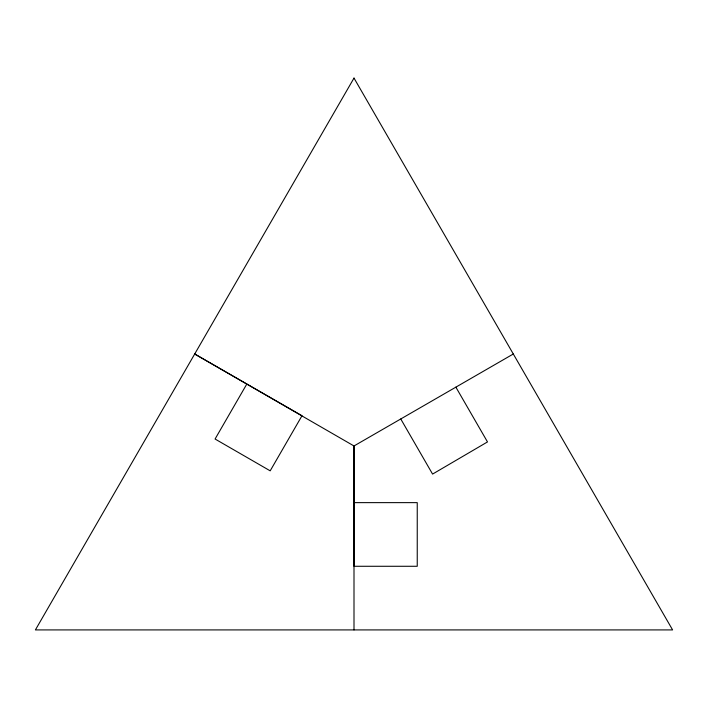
<?xml version="1.0" encoding="UTF-8"?>
<svg xmlns="http://www.w3.org/2000/svg" width="708" height="708" viewBox="0 0 708 708"><rect width="100%" height="100%" fill="white"/><g stroke="black" fill="none" stroke-linecap="round" stroke-linejoin="round"><path stroke-width="1.06" d="M353.602 502.636L417.242 502.636L417.242 566.276L354 566.276L354 445.969L513.3 354M246.694 384.249L215.073 439.022L270.19 470.838L302.006 415.72L194.7 354L354 445.969L354 629.916M455.872 387.152L487.493 441.925L432.579 474.086L400.763 418.977M354 78.084L35.4 629.916L672.6 629.916L354 78.084"/></g></svg>
